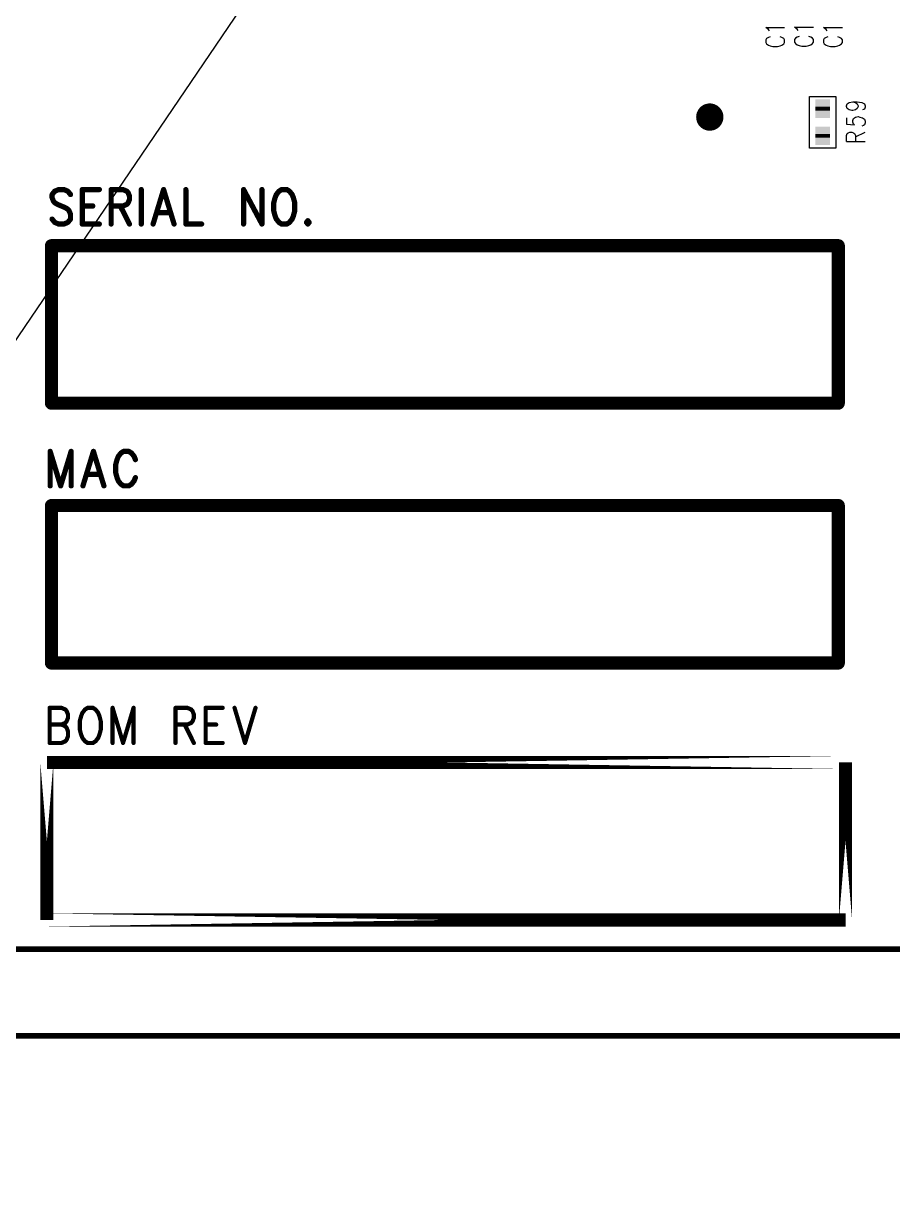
# Model space of a CAD drawing. Extents: x 12040 to 27945, y 10799 to 21199.
# Drawn here: x 17357 to 19013, y 13081 to 15319 of the extents above; entities that cross this region are included whole.
import ezdxf

# ---------------------------------------------------------------- set-up
doc = ezdxf.new("R2010")
doc.units = 0
doc.header["$MEASUREMENT"] = 0
doc.layers.add('ASSYDWGBOT_PHO', color=7, linetype='Continuous')

msp = doc.modelspace()

# ---------------------------------------------------------------- linework, layer by layer
at = {"layer": 'ASSYDWGBOT_PHO'}
for points in [[(18357.5, 16211.88), (16230, 13080.63)], [(18776.8, 15307.5), (18771.641, 15311.25)], [(18771.641, 15311.25), (18807.73, 15311.25)], [(18831.8, 15308.13), (18826.639, 15311.88)], [(18826.639, 15311.88), (18862.73, 15311.88)], [(18886.801, 15307.5), (18881.639, 15311.25)], [(18881.639, 15311.25), (18917.73, 15311.25)], [(18773.359, 15290), (18771.641, 15287.5)], [(18771.641, 15287.5), (18771.641, 15282.5)], [(18776.8, 15292.5), (18773.359, 15290)], [(18778.521, 15305), (18776.8, 15307.5)], [(18780.23, 15293.75), (18776.8, 15292.5)], [(18802.58, 15292.5), (18799.141, 15293.75)], [(18806.021, 15290), (18802.58, 15292.5)], [(18807.73, 15287.5), (18806.021, 15290)], [(18807.73, 15282.5), (18807.73, 15287.5)], [(18828.36, 15290.63), (18826.639, 15288.13)], [(18826.639, 15288.13), (18826.639, 15283.13)], [(18831.8, 15293.13), (18828.36, 15290.63)], [(18833.521, 15305.63), (18831.8, 15308.13)], [(18835.23, 15294.38), (18831.8, 15293.13)], [(18857.58, 15293.13), (18854.139, 15294.38)], [(18861.019, 15290.63), (18857.58, 15293.13)], [(18862.73, 15288.13), (18861.019, 15290.63)], [(18862.73, 15283.13), (18862.73, 15288.13)], [(18883.36, 15290), (18881.639, 15287.5)], [(18881.639, 15287.5), (18881.639, 15282.5)], [(18886.801, 15292.5), (18883.36, 15290)], [(18888.519, 15305), (18886.801, 15307.5)], [(18890.23, 15293.75), (18886.801, 15292.5)], [(18912.58, 15292.5), (18909.14, 15293.75)], [(18916.019, 15290), (18912.58, 15292.5)], [(18917.73, 15287.5), (18916.019, 15290)], [(18917.73, 15282.5), (18917.73, 15287.5)], [(18771.641, 15282.5), (18773.359, 15280)], [(18773.359, 15280), (18776.8, 15277.5)], [(18776.8, 15277.5), (18780.23, 15276.25)], [(18780.23, 15276.25), (18785.391, 15275)], [(18785.391, 15275), (18793.98, 15275)], [(18793.98, 15275), (18799.141, 15276.25)], [(18799.141, 15276.25), (18802.58, 15277.5)], [(18802.58, 15277.5), (18806.021, 15280)], [(18806.021, 15280), (18807.73, 15282.5)], [(18826.639, 15283.13), (18828.36, 15280.63)], [(18828.36, 15280.63), (18831.8, 15278.13)], [(18831.8, 15278.13), (18835.23, 15276.88)], [(18835.23, 15276.88), (18840.389, 15275.63)], [(18840.389, 15275.63), (18848.98, 15275.63)], [(18848.98, 15275.63), (18854.139, 15276.88)], [(18854.139, 15276.88), (18857.58, 15278.13)], [(18857.58, 15278.13), (18861.019, 15280.63)], [(18861.019, 15280.63), (18862.73, 15283.13)], [(18881.639, 15282.5), (18883.36, 15280)], [(18883.36, 15280), (18886.801, 15277.5)], [(18886.801, 15277.5), (18890.23, 15276.25)], [(18890.23, 15276.25), (18895.39, 15275)], [(18895.39, 15275), (18903.98, 15275)], [(18903.98, 15275), (18909.14, 15276.25)], [(18909.14, 15276.25), (18912.58, 15277.5)], [(18912.58, 15277.5), (18916.019, 15280)], [(18916.019, 15280), (18917.73, 15282.5)], [(18855, 15081.41), (18855, 15179.84)], [(18855, 15179.84), (18905.001, 15179.84)], [(18905.001, 15179.84), (18905.001, 15081.41)], [(18925.39, 15161.88), (18927.111, 15165.63)], [(18925.39, 15160.63), (18925.39, 15161.88)], [(18927.111, 15156.88), (18925.39, 15160.63)], [(18927.111, 15165.63), (18930.55, 15168.13)], [(18930.55, 15154.38), (18927.111, 15156.88)], [(18930.55, 15168.13), (18937.42, 15169.38)], [(18935.699, 15153.13), (18930.55, 15154.38)], [(18937.42, 15153.13), (18935.699, 15153.13)], [(18937.42, 15169.38), (18942.579, 15168.13)], [(18937.42, 15169.38), (18946.02, 15169.38)], [(18942.579, 15154.38), (18937.42, 15153.13)], [(18942.579, 15168.13), (18946.02, 15165.63)], [(18946.02, 15156.88), (18942.579, 15154.38)], [(18946.02, 15169.38), (18954.611, 15168.13)], [(18946.02, 15165.63), (18947.729, 15161.88)], [(18947.729, 15160.63), (18946.02, 15156.88)], [(18947.729, 15161.88), (18947.729, 15160.63)], [(18954.611, 15168.13), (18959.77, 15165.63)], [(18959.77, 15155.63), (18956.329, 15154.38)], [(18959.77, 15165.63), (18961.479, 15161.88)], [(18961.479, 15159.38), (18959.77, 15155.63)], [(18961.479, 15161.88), (18961.479, 15159.38)], [(18925.39, 15139.38), (18925.39, 15126.88)], [(18937.42, 15134.38), (18939.14, 15138.13)], [(18937.42, 15130.63), (18937.42, 15134.38)], [(18939.14, 15126.88), (18937.42, 15130.63)], [(18939.14, 15138.13), (18942.579, 15140.63)], [(18942.579, 15140.63), (18947.729, 15141.88)], [(18947.729, 15141.88), (18951.17, 15140.63)], [(18951.17, 15140.63), (18956.329, 15139.38)], [(18956.329, 15139.38), (18959.77, 15136.88)], [(18959.77, 15136.88), (18961.479, 15133.13)], [(18961.479, 15133.13), (18961.479, 15129.38)], [(18925.39, 15126.88), (18940.861, 15125.63)], [(18925.39, 15105.63), (18927.111, 15109.38)], [(18927.111, 15109.38), (18928.829, 15110.63)], [(18928.829, 15110.63), (18932.27, 15111.88)], [(18932.27, 15111.88), (18935.699, 15111.88)], [(18935.699, 15111.88), (18939.14, 15110.63)], [(18940.861, 15125.63), (18939.14, 15126.88)], [(18939.14, 15110.63), (18940.861, 15109.38)], [(18940.861, 15109.38), (18942.579, 15105.63)], [(18942.579, 15103.13), (18961.479, 15111.88)], [(18958.05, 15124.38), (18954.611, 15123.13)], [(18959.77, 15125.63), (18958.05, 15124.38)], [(18961.479, 15129.38), (18959.77, 15125.63)], [(18925.39, 15094.38), (18925.39, 15105.63)], [(18925.39, 15094.38), (18961.479, 15094.38)], [(18942.579, 15105.63), (18942.579, 15094.38)], [(18905.001, 15081.41), (18855, 15081.41)]]:
    msp.add_lwpolyline(points, dxfattribs=at)
at = {"layer": 'ASSYDWGBOT_PHO', "const_width": 26}
msp.add_lwpolyline([(18652.001, 15140.63, 1), (18678.001, 15140.63, 1), (18652.001, 15140.63)], format="xyb", dxfattribs=at)
at = {"layer": 'ASSYDWGBOT_PHO'}
for points, const_width in [([(18879.999, 15160.13), (18879.999, 15153.13)], 28), ([(18879.999, 15160.13), (18879.999, 15153.13)], 28), ([(18879.999, 15108.13), (18879.999, 15101.13)], 28), ([(18879.999, 15108.13), (18879.999, 15101.13)], 28), ([(17416.25, 14999.38), (17411.249, 14993.13)], 10), ([(17411.249, 14993.13), (17411.249, 14986.88)], 10), ([(17423.75, 15002.5), (17416.25, 14999.38)], 10), ([(17433.75, 15002.5), (17423.75, 15002.5)], 10), ([(17441.25, 14999.38), (17433.75, 15002.5)], 10), ([(17446.251, 14993.13), (17441.25, 14999.38)], 10), ([(17468.75, 15002.5), (17468.75, 14936.88)], 10), ([(17468.75, 15002.5), (17501.249, 15002.5)], 10), ([(17523.75, 15002.5), (17523.75, 14936.88)], 10), ([(17523.75, 15002.5), (17546.249, 15002.5)], 10), ([(17546.249, 15002.5), (17553.749, 14999.38)], 10), ([(17553.749, 14999.38), (17556.25, 14996.25)], 10), ([(17556.25, 14996.25), (17558.75, 14990)], 10), ([(17581.249, 15002.5), (17581.249, 14936.88)], 10), ([(17623.751, 15002.5), (17603.75, 14936.88)], 10), ([(17623.751, 15002.5), (17643.749, 14936.88)], 10), ([(17666.25, 15002.5), (17666.25, 14936.88)], 10), ([(17776.251, 15002.5), (17776.251, 14936.88)], 10), ([(17776.251, 15002.5), (17811.251, 14936.88)], 10), ([(17811.251, 15002.5), (17811.251, 14936.88)], 10), ([(17838.751, 14993.13), (17836.25, 14986.88)], 10), ([(17843.75, 14999.38), (17838.751, 14993.13)], 10), ([(17848.749, 15002.5), (17843.75, 14999.38)], 10), ([(17858.749, 15002.5), (17848.749, 15002.5)], 10), ([(17863.75, 14999.38), (17858.749, 15002.5)], 10), ([(17868.75, 14993.13), (17863.75, 14999.38)], 10), ([(17871.25, 14986.88), (17868.75, 14993.13)], 10), ([(17411.249, 14986.88), (17413.75, 14980.63)], 10), ([(17413.75, 14980.63), (17416.25, 14977.5)], 10), ([(17416.25, 14977.5), (17421.249, 14974.38)], 10), ([(17421.249, 14974.38), (17436.251, 14968.13)], 10), ([(17468.75, 14971.25), (17488.75, 14971.25)], 10), ([(17546.249, 14971.25), (17523.75, 14971.25)], 10), ([(17541.25, 14971.25), (17558.75, 14936.88)], 10), ([(17553.749, 14974.38), (17546.249, 14971.25)], 10), ([(17556.25, 14977.5), (17553.749, 14974.38)], 10), ([(17558.75, 14983.75), (17556.25, 14977.5)], 10), ([(17558.75, 14990), (17558.75, 14983.75)], 10), ([(17836.25, 14986.88), (17833.75, 14977.5)], 10), ([(17833.75, 14977.5), (17833.75, 14961.88)], 10), ([(17873.751, 14977.5), (17871.25, 14986.88)], 10), ([(17873.751, 14961.88), (17873.751, 14977.5)], 10), ([(17436.251, 14968.13), (17441.25, 14965)], 10), ([(17441.25, 14965), (17443.75, 14961.88)], 10), ([(17443.75, 14961.88), (17446.251, 14955.63)], 10), ([(17446.251, 14955.63), (17446.251, 14946.25)], 10), ([(17611.25, 14958.75), (17636.25, 14958.75)], 10), ([(17833.75, 14961.88), (17836.25, 14952.5)], 10), ([(17836.25, 14952.5), (17838.751, 14946.25)], 10), ([(17868.75, 14946.25), (17871.25, 14952.5)], 10), ([(17871.25, 14952.5), (17873.751, 14961.88)], 10), ([(17416.25, 14940), (17411.249, 14946.25)], 10), ([(17423.75, 14936.88), (17416.25, 14940)], 10), ([(17433.75, 14936.88), (17423.75, 14936.88)], 10), ([(17441.25, 14940), (17433.75, 14936.88)], 10), ([(17446.251, 14946.25), (17441.25, 14940)], 10), ([(17468.75, 14936.88), (17501.249, 14936.88)], 10), ([(17666.25, 14936.88), (17696.251, 14936.88)], 10), ([(17838.751, 14946.25), (17843.75, 14940)], 10), ([(17843.75, 14940), (17848.749, 14936.88)], 10), ([(17848.749, 14936.88), (17858.749, 14936.88)], 10), ([(17858.749, 14936.88), (17863.75, 14940)], 10), ([(17863.75, 14940), (17868.75, 14946.25)], 10), ([(17898.75, 14943.13), (17896.25, 14940)], 10), ([(17896.25, 14940), (17898.75, 14936.88)], 10), ([(17901.251, 14940), (17898.75, 14943.13)], 10), ([(17898.75, 14936.88), (17901.251, 14940)], 10), ([(18910, 14895.63), (17410, 14895.63)], 25), ([(17410, 14895.63), (17410, 14595.63)], 25), ([(18910, 14595.63), (18910, 14895.63)], 25), ([(17410, 14595.63), (18910, 14595.63)], 25), ([(17407.499, 14503.75), (17407.499, 14438.13)], 10), ([(17407.499, 14503.75), (17427.5, 14438.13)], 10), ([(17447.5, 14503.75), (17427.5, 14438.13)], 10), ([(17447.5, 14503.75), (17447.5, 14438.13)], 10), ([(17490, 14503.75), (17469.999, 14438.13)], 10), ([(17490, 14503.75), (17510, 14438.13)], 10), ([(17542.5, 14500.63), (17537.5, 14494.38)], 10), ([(17547.501, 14503.75), (17542.5, 14500.63)], 10), ([(17557.501, 14503.75), (17547.501, 14503.75)], 10), ([(17562.5, 14500.63), (17557.501, 14503.75)], 10), ([(17567.499, 14494.38), (17562.5, 14500.63)], 10), ([(17535, 14488.13), (17532.499, 14478.75)], 10), ([(17532.499, 14478.75), (17532.499, 14463.13)], 10), ([(17537.5, 14494.38), (17535, 14488.13)], 10), ([(17570, 14488.13), (17567.499, 14494.38)], 10), ([(17477.501, 14460), (17502.501, 14460)], 10), ([(17532.499, 14463.13), (17535, 14453.75)], 10), ([(17535, 14453.75), (17537.5, 14447.5)], 10), ([(17537.5, 14447.5), (17542.5, 14441.25)], 10), ([(17542.5, 14441.25), (17547.501, 14438.13)], 10), ([(17547.501, 14438.13), (17557.501, 14438.13)], 10), ([(17557.501, 14438.13), (17562.5, 14441.25)], 10), ([(17562.5, 14441.25), (17567.499, 14447.5)], 10), ([(17567.499, 14447.5), (17570, 14453.75)], 10), ([(18910, 14400.63), (17410, 14400.63)], 25), ([(17410, 14400.63), (17410, 14100.63)], 25), ([(18910, 14100.63), (18910, 14400.63)], 25), ([(17410, 14100.63), (18910, 14100.63)], 25), ([(17406.5, 14015.31), (17406.5, 13948.38)], 8), ([(17406.5, 14015.31), (17429.001, 14015.31)], 8), ([(17429.001, 14015.31), (17436.501, 14012.13)], 8), ([(17436.501, 14012.13), (17438.999, 14008.94)], 8), ([(17438.999, 14008.94), (17441.5, 14002.56)], 8), ([(17474.001, 14012.13), (17469, 14005.75)], 8), ([(17479, 14015.31), (17474.001, 14012.13)], 8), ([(17489, 14015.31), (17479, 14015.31)], 8), ([(17493.999, 14012.13), (17489, 14015.31)], 8), ([(17499.001, 14005.75), (17493.999, 14012.13)], 8), ([(17526.501, 14015.31), (17526.501, 13948.38)], 8), ([(17526.501, 14015.31), (17546.499, 13948.38)], 8), ([(17566.5, 14015.31), (17546.499, 13948.38)], 8), ([(17566.5, 14015.31), (17566.5, 13948.38)], 8), ([(17646.5, 14015.31), (17646.5, 13948.38)], 8), ([(17646.5, 14015.31), (17669.001, 14015.31)], 8), ([(17669.001, 14015.31), (17676.5, 14012.13)], 8), ([(17676.5, 14012.13), (17679.001, 14008.94)], 8), ([(17679.001, 14008.94), (17681.499, 14002.56)], 8), ([(17704, 14015.31), (17704, 13948.38)], 8), ([(17704, 14015.31), (17736.5, 14015.31)], 8), ([(17759.001, 14015.31), (17778.999, 13948.38)], 8), ([(17799, 14015.31), (17778.999, 13948.38)], 8), ([(17436.501, 13986.63), (17429.001, 13983.44)], 8), ([(17438.999, 13989.81), (17436.501, 13986.63)], 8), ([(17441.5, 13996.19), (17438.999, 13989.81)], 8), ([(17441.5, 14002.56), (17441.5, 13996.19)], 8), ([(17466.499, 13999.38), (17464.001, 13989.81)], 8), ([(17464.001, 13989.81), (17464.001, 13973.88)], 8), ([(17469, 14005.75), (17466.499, 13999.38)], 8), ([(17501.499, 13999.38), (17499.001, 14005.75)], 8), ([(17504, 13989.81), (17501.499, 13999.38)], 8), ([(17504, 13973.88), (17504, 13989.81)], 8), ([(17676.5, 13986.63), (17669.001, 13983.44)], 8), ([(17679.001, 13989.81), (17676.5, 13986.63)], 8), ([(17681.499, 13996.19), (17679.001, 13989.81)], 8), ([(17681.499, 14002.56), (17681.499, 13996.19)], 8), ([(17406.5, 13983.44), (17429.001, 13983.44)], 8), ([(17429.001, 13983.44), (17436.501, 13980.25)], 8), ([(17436.501, 13980.25), (17438.999, 13977.06)], 8), ([(17438.999, 13977.06), (17441.5, 13970.69)], 8), ([(17441.5, 13970.69), (17441.5, 13961.13)], 8), ([(17464.001, 13973.88), (17466.499, 13964.31)], 8), ([(17466.499, 13964.31), (17469, 13957.94)], 8), ([(17499.001, 13957.94), (17501.499, 13964.31)], 8), ([(17501.499, 13964.31), (17504, 13973.88)], 8), ([(17669.001, 13983.44), (17646.5, 13983.44)], 8), ([(17664, 13983.44), (17681.499, 13948.38)], 8), ([(17704, 13983.44), (17724.001, 13983.44)], 8), ([(17429.001, 13948.38), (17406.5, 13948.38)], 8), ([(17436.501, 13951.56), (17429.001, 13948.38)], 8), ([(17438.999, 13954.75), (17436.501, 13951.56)], 8), ([(17441.5, 13961.13), (17438.999, 13954.75)], 8), ([(17469, 13957.94), (17474.001, 13951.56)], 8), ([(17474.001, 13951.56), (17479, 13948.38)], 8), ([(17479, 13948.38), (17489, 13948.38)], 8), ([(17489, 13948.38), (17493.999, 13951.56)], 8), ([(17493.999, 13951.56), (17499.001, 13957.94)], 8), ([(17704, 13948.38), (17736.5, 13948.38)], 8), ([(20809.999, 13555.63), (15810, 13555.63)], 11.11), ([(15810, 13390.63), (20809.999, 13390.63)], 11.11)]:
    msp.add_lwpolyline(points, dxfattribs=dict(at, const_width=const_width))
for points, const_width in [([(17408.749, 14993.13, 1), (17413.749, 14993.13, 1)], 5), ([(17408.749, 14993.13, 1), (17413.749, 14993.13, 1)], 5), ([(17413.75, 14999.38, 1), (17418.75, 14999.38, 1)], 5), ([(17413.75, 14999.38, 1), (17418.75, 14999.38, 1)], 5), ([(17421.25, 15002.5, 1), (17426.25, 15002.5, 1)], 5), ([(17421.25, 15002.5, 1), (17426.25, 15002.5, 1)], 5), ([(17431.25, 15002.5, 1), (17436.25, 15002.5, 1)], 5), ([(17431.25, 15002.5, 1), (17436.25, 15002.5, 1)], 5), ([(17438.75, 14999.38, 1), (17443.75, 14999.38, 1)], 5), ([(17438.75, 14999.38, 1), (17443.75, 14999.38, 1)], 5), ([(17443.751, 14993.13, 1), (17448.751, 14993.13, 1)], 5), ([(17466.25, 15002.5, 1), (17471.25, 15002.5, 1)], 5), ([(17466.25, 15002.5, 1), (17471.25, 15002.5, 1)], 5), ([(17498.749, 15002.5, 1), (17503.749, 15002.5, 1)], 5), ([(17521.25, 15002.5, 1), (17526.25, 15002.5, 1)], 5), ([(17521.25, 15002.5, 1), (17526.25, 15002.5, 1)], 5), ([(17543.749, 15002.5, 1), (17548.749, 15002.5, 1)], 5), ([(17543.749, 15002.5, 1), (17548.749, 15002.5, 1)], 5), ([(17551.249, 14999.38, 1), (17556.249, 14999.38, 1)], 5), ([(17551.249, 14999.38, 1), (17556.249, 14999.38, 1)], 5), ([(17553.75, 14996.25, 1), (17558.75, 14996.25, 1)], 5), ([(17553.75, 14996.25, 1), (17558.75, 14996.25, 1)], 5), ([(17578.749, 15002.5, 1), (17583.749, 15002.5, 1)], 5), ([(17621.251, 15002.5, 1), (17626.251, 15002.5, 1)], 5), ([(17621.251, 15002.5, 1), (17626.251, 15002.5, 1)], 5), ([(17663.75, 15002.5, 1), (17668.75, 15002.5, 1)], 5), ([(17773.751, 15002.5, 1), (17778.751, 15002.5, 1)], 5), ([(17773.751, 15002.5, 1), (17778.751, 15002.5, 1)], 5), ([(17808.751, 15002.5, 1), (17813.751, 15002.5, 1)], 5), ([(17836.251, 14993.13, 1), (17841.251, 14993.13, 1)], 5), ([(17836.251, 14993.13, 1), (17841.251, 14993.13, 1)], 5), ([(17841.25, 14999.38, 1), (17846.25, 14999.38, 1)], 5), ([(17841.25, 14999.38, 1), (17846.25, 14999.38, 1)], 5), ([(17846.249, 15002.5, 1), (17851.249, 15002.5, 1)], 5), ([(17846.249, 15002.5, 1), (17851.249, 15002.5, 1)], 5), ([(17856.249, 15002.5, 1), (17861.249, 15002.5, 1)], 5), ([(17856.249, 15002.5, 1), (17861.249, 15002.5, 1)], 5), ([(17861.25, 14999.38, 1), (17866.25, 14999.38, 1)], 5), ([(17861.25, 14999.38, 1), (17866.25, 14999.38, 1)], 5), ([(17866.25, 14993.13, 1), (17871.25, 14993.13, 1)], 5), ([(17866.25, 14993.13, 1), (17871.25, 14993.13, 1)], 5), ([(17408.749, 14986.88, 1), (17413.749, 14986.88, 1)], 5), ([(17408.749, 14986.88, 1), (17413.749, 14986.88, 1)], 5), ([(17411.25, 14980.63, 1), (17416.25, 14980.63, 1)], 5), ([(17411.25, 14980.63, 1), (17416.25, 14980.63, 1)], 5), ([(17413.75, 14977.5, 1), (17418.75, 14977.5, 1)], 5), ([(17413.75, 14977.5, 1), (17418.75, 14977.5, 1)], 5), ([(17418.749, 14974.38, 1), (17423.749, 14974.38, 1)], 5), ([(17418.749, 14974.38, 1), (17423.749, 14974.38, 1)], 5), ([(17466.25, 14971.25, 1), (17471.25, 14971.25, 1)], 5), ([(17486.25, 14971.25, 1), (17491.25, 14971.25, 1)], 5), ([(17521.25, 14971.25, 1), (17526.25, 14971.25, 1)], 5), ([(17538.75, 14971.25, 1), (17543.75, 14971.25, 1)], 5), ([(17543.749, 14971.25, 1), (17548.749, 14971.25, 1)], 5), ([(17543.749, 14971.25, 1), (17548.749, 14971.25, 1)], 5), ([(17551.249, 14974.38, 1), (17556.249, 14974.38, 1)], 5), ([(17551.249, 14974.38, 1), (17556.249, 14974.38, 1)], 5), ([(17553.75, 14977.5, 1), (17558.75, 14977.5, 1)], 5), ([(17553.75, 14977.5, 1), (17558.75, 14977.5, 1)], 5), ([(17556.25, 14990, 1), (17561.25, 14990, 1)], 5), ([(17556.25, 14990, 1), (17561.25, 14990, 1)], 5), ([(17556.25, 14983.75, 1), (17561.25, 14983.75, 1)], 5), ([(17556.25, 14983.75, 1), (17561.25, 14983.75, 1)], 5), ([(17831.25, 14977.5, 1), (17836.25, 14977.5, 1)], 5), ([(17831.25, 14977.5, 1), (17836.25, 14977.5, 1)], 5), ([(17833.75, 14986.88, 1), (17838.75, 14986.88, 1)], 5), ([(17833.75, 14986.88, 1), (17838.75, 14986.88, 1)], 5), ([(17868.75, 14986.88, 1), (17873.75, 14986.88, 1)], 5), ([(17868.75, 14986.88, 1), (17873.75, 14986.88, 1)], 5), ([(17871.251, 14977.5, 1), (17876.251, 14977.5, 1)], 5), ([(17871.251, 14977.5, 1), (17876.251, 14977.5, 1)], 5), ([(17433.751, 14968.13, 1), (17438.751, 14968.13, 1)], 5), ([(17433.751, 14968.13, 1), (17438.751, 14968.13, 1)], 5), ([(17438.75, 14965, 1), (17443.75, 14965, 1)], 5), ([(17438.75, 14965, 1), (17443.75, 14965, 1)], 5), ([(17441.25, 14961.88, 1), (17446.25, 14961.88, 1)], 5), ([(17441.25, 14961.88, 1), (17446.25, 14961.88, 1)], 5), ([(17443.751, 14955.63, 1), (17448.751, 14955.63, 1)], 5), ([(17443.751, 14955.63, 1), (17448.751, 14955.63, 1)], 5), ([(17608.75, 14958.75, 1), (17613.75, 14958.75, 1)], 5), ([(17633.75, 14958.75, 1), (17638.75, 14958.75, 1)], 5), ([(17831.25, 14961.88, 1), (17836.25, 14961.88, 1)], 5), ([(17831.25, 14961.88, 1), (17836.25, 14961.88, 1)], 5), ([(17833.75, 14952.5, 1), (17838.75, 14952.5, 1)], 5), ([(17833.75, 14952.5, 1), (17838.75, 14952.5, 1)], 5), ([(17868.75, 14952.5, 1), (17873.75, 14952.5, 1)], 5), ([(17868.75, 14952.5, 1), (17873.75, 14952.5, 1)], 5), ([(17871.251, 14961.88, 1), (17876.251, 14961.88, 1)], 5), ([(17871.251, 14961.88, 1), (17876.251, 14961.88, 1)], 5), ([(17408.749, 14946.25, 1), (17413.749, 14946.25, 1)], 5), ([(17413.75, 14940, 1), (17418.75, 14940, 1)], 5), ([(17413.75, 14940, 1), (17418.75, 14940, 1)], 5), ([(17421.25, 14936.88, 1), (17426.25, 14936.88, 1)], 5), ([(17421.25, 14936.88, 1), (17426.25, 14936.88, 1)], 5), ([(17431.25, 14936.88, 1), (17436.25, 14936.88, 1)], 5), ([(17431.25, 14936.88, 1), (17436.25, 14936.88, 1)], 5), ([(17438.75, 14940, 1), (17443.75, 14940, 1)], 5), ([(17438.75, 14940, 1), (17443.75, 14940, 1)], 5), ([(17443.751, 14946.25, 1), (17448.751, 14946.25, 1)], 5), ([(17443.751, 14946.25, 1), (17448.751, 14946.25, 1)], 5), ([(17466.25, 14936.88, 1), (17471.25, 14936.88, 1)], 5), ([(17466.25, 14936.88, 1), (17471.25, 14936.88, 1)], 5), ([(17498.749, 14936.88, 1), (17503.749, 14936.88, 1)], 5), ([(17521.25, 14936.88, 1), (17526.25, 14936.88, 1)], 5), ([(17556.25, 14936.88, 1), (17561.25, 14936.88, 1)], 5), ([(17578.749, 14936.88, 1), (17583.749, 14936.88, 1)], 5), ([(17601.25, 14936.88, 1), (17606.25, 14936.88, 1)], 5), ([(17641.249, 14936.88, 1), (17646.249, 14936.88, 1)], 5), ([(17663.75, 14936.88, 1), (17668.75, 14936.88, 1)], 5), ([(17663.75, 14936.88, 1), (17668.75, 14936.88, 1)], 5), ([(17693.751, 14936.88, 1), (17698.751, 14936.88, 1)], 5), ([(17773.751, 14936.88, 1), (17778.751, 14936.88, 1)], 5), ([(17808.751, 14936.88, 1), (17813.751, 14936.88, 1)], 5), ([(17808.751, 14936.88, 1), (17813.751, 14936.88, 1)], 5), ([(17836.251, 14946.25, 1), (17841.251, 14946.25, 1)], 5), ([(17836.251, 14946.25, 1), (17841.251, 14946.25, 1)], 5), ([(17841.25, 14940, 1), (17846.25, 14940, 1)], 5), ([(17841.25, 14940, 1), (17846.25, 14940, 1)], 5), ([(17846.249, 14936.88, 1), (17851.249, 14936.88, 1)], 5), ([(17846.249, 14936.88, 1), (17851.249, 14936.88, 1)], 5), ([(17856.249, 14936.88, 1), (17861.249, 14936.88, 1)], 5), ([(17856.249, 14936.88, 1), (17861.249, 14936.88, 1)], 5), ([(17861.25, 14940, 1), (17866.25, 14940, 1)], 5), ([(17861.25, 14940, 1), (17866.25, 14940, 1)], 5), ([(17866.25, 14946.25, 1), (17871.25, 14946.25, 1)], 5), ([(17866.25, 14946.25, 1), (17871.25, 14946.25, 1)], 5), ([(17893.75, 14940, 1), (17898.75, 14940, 1)], 5), ([(17893.75, 14940, 1), (17898.75, 14940, 1)], 5), ([(17896.25, 14943.13, 1), (17901.25, 14943.13, 1)], 5), ([(17896.25, 14943.13, 1), (17901.25, 14943.13, 1)], 5), ([(17896.25, 14936.88, 1), (17901.25, 14936.88, 1)], 5), ([(17896.25, 14936.88, 1), (17901.25, 14936.88, 1)], 5), ([(17898.751, 14940, 1), (17903.751, 14940, 1)], 5), ([(17898.751, 14940, 1), (17903.751, 14940, 1)], 5), ([(17403.75, 14895.63, 1), (17416.25, 14895.63, 1)], 12.5), ([(17403.75, 14895.63, 1), (17416.25, 14895.63, 1)], 12.5), ([(18903.75, 14895.63, 1), (18916.25, 14895.63, 1)], 12.5), ([(18903.75, 14895.63, 1), (18916.25, 14895.63, 1)], 12.5), ([(17403.75, 14595.63, 1), (17416.25, 14595.63, 1)], 12.5), ([(17403.75, 14595.63, 1), (17416.25, 14595.63, 1)], 12.5), ([(18903.75, 14595.63, 1), (18916.25, 14595.63, 1)], 12.5), ([(18903.75, 14595.63, 1), (18916.25, 14595.63, 1)], 12.5), ([(17404.999, 14503.75, 1), (17409.999, 14503.75, 1)], 5), ([(17404.999, 14503.75, 1), (17409.999, 14503.75, 1)], 5), ([(17445, 14503.75, 1), (17450, 14503.75, 1)], 5), ([(17445, 14503.75, 1), (17450, 14503.75, 1)], 5), ([(17487.5, 14503.75, 1), (17492.5, 14503.75, 1)], 5), ([(17487.5, 14503.75, 1), (17492.5, 14503.75, 1)], 5), ([(17540, 14500.63, 1), (17545, 14500.63, 1)], 5), ([(17540, 14500.63, 1), (17545, 14500.63, 1)], 5), ([(17545.001, 14503.75, 1), (17550.001, 14503.75, 1)], 5), ([(17545.001, 14503.75, 1), (17550.001, 14503.75, 1)], 5), ([(17555.001, 14503.75, 1), (17560.001, 14503.75, 1)], 5), ([(17555.001, 14503.75, 1), (17560.001, 14503.75, 1)], 5), ([(17560, 14500.63, 1), (17565, 14500.63, 1)], 5), ([(17560, 14500.63, 1), (17565, 14500.63, 1)], 5), ([(17529.999, 14478.75, 1), (17534.999, 14478.75, 1)], 5), ([(17529.999, 14478.75, 1), (17534.999, 14478.75, 1)], 5), ([(17532.5, 14488.13, 1), (17537.5, 14488.13, 1)], 5), ([(17532.5, 14488.13, 1), (17537.5, 14488.13, 1)], 5), ([(17535, 14494.38, 1), (17540, 14494.38, 1)], 5), ([(17535, 14494.38, 1), (17540, 14494.38, 1)], 5), ([(17564.999, 14494.38, 1), (17569.999, 14494.38, 1)], 5), ([(17564.999, 14494.38, 1), (17569.999, 14494.38, 1)], 5), ([(17567.5, 14488.13, 1), (17572.5, 14488.13, 1)], 5), ([(17475.001, 14460, 1), (17480.001, 14460, 1)], 5), ([(17500.001, 14460, 1), (17505.001, 14460, 1)], 5), ([(17529.999, 14463.13, 1), (17534.999, 14463.13, 1)], 5), ([(17529.999, 14463.13, 1), (17534.999, 14463.13, 1)], 5), ([(17404.999, 14438.13, 1), (17409.999, 14438.13, 1)], 5), ([(17425, 14438.13, 1), (17430, 14438.13, 1)], 5), ([(17425, 14438.13, 1), (17430, 14438.13, 1)], 5), ([(17445, 14438.13, 1), (17450, 14438.13, 1)], 5), ([(17467.499, 14438.13, 1), (17472.499, 14438.13, 1)], 5), ([(17507.5, 14438.13, 1), (17512.5, 14438.13, 1)], 5), ([(17532.5, 14453.75, 1), (17537.5, 14453.75, 1)], 5), ([(17532.5, 14453.75, 1), (17537.5, 14453.75, 1)], 5), ([(17535, 14447.5, 1), (17540, 14447.5, 1)], 5), ([(17535, 14447.5, 1), (17540, 14447.5, 1)], 5), ([(17540, 14441.25, 1), (17545, 14441.25, 1)], 5), ([(17540, 14441.25, 1), (17545, 14441.25, 1)], 5), ([(17545.001, 14438.13, 1), (17550.001, 14438.13, 1)], 5), ([(17545.001, 14438.13, 1), (17550.001, 14438.13, 1)], 5), ([(17555.001, 14438.13, 1), (17560.001, 14438.13, 1)], 5), ([(17555.001, 14438.13, 1), (17560.001, 14438.13, 1)], 5), ([(17560, 14441.25, 1), (17565, 14441.25, 1)], 5), ([(17560, 14441.25, 1), (17565, 14441.25, 1)], 5), ([(17564.999, 14447.5, 1), (17569.999, 14447.5, 1)], 5), ([(17564.999, 14447.5, 1), (17569.999, 14447.5, 1)], 5), ([(17567.5, 14453.75, 1), (17572.5, 14453.75, 1)], 5), ([(17403.75, 14400.63, 1), (17416.25, 14400.63, 1)], 12.5), ([(17403.75, 14400.63, 1), (17416.25, 14400.63, 1)], 12.5), ([(18903.75, 14400.63, 1), (18916.25, 14400.63, 1)], 12.5), ([(18903.75, 14400.63, 1), (18916.25, 14400.63, 1)], 12.5), ([(17403.75, 14100.63, 1), (17416.25, 14100.63, 1)], 12.5), ([(17403.75, 14100.63, 1), (17416.25, 14100.63, 1)], 12.5), ([(18903.75, 14100.63, 1), (18916.25, 14100.63, 1)], 12.5), ([(18903.75, 14100.63, 1), (18916.25, 14100.63, 1)], 12.5), ([(17404.5, 14015.31, 1), (17408.5, 14015.31, 1)], 4), ([(17404.5, 14015.31, 1), (17408.5, 14015.31, 1)], 4), ([(17427.001, 14015.31, 1), (17431.001, 14015.31, 1)], 4), ([(17427.001, 14015.31, 1), (17431.001, 14015.31, 1)], 4), ([(17434.501, 14012.13, 1), (17438.501, 14012.13, 1)], 4), ([(17434.501, 14012.13, 1), (17438.501, 14012.13, 1)], 4), ([(17436.999, 14008.94, 1), (17440.999, 14008.94, 1)], 4), ([(17436.999, 14008.94, 1), (17440.999, 14008.94, 1)], 4), ([(17472.001, 14012.13, 1), (17476.001, 14012.13, 1)], 4), ([(17472.001, 14012.13, 1), (17476.001, 14012.13, 1)], 4), ([(17477, 14015.31, 1), (17481, 14015.31, 1)], 4), ([(17477, 14015.31, 1), (17481, 14015.31, 1)], 4), ([(17487, 14015.31, 1), (17491, 14015.31, 1)], 4), ([(17487, 14015.31, 1), (17491, 14015.31, 1)], 4), ([(17491.999, 14012.13, 1), (17495.999, 14012.13, 1)], 4), ([(17491.999, 14012.13, 1), (17495.999, 14012.13, 1)], 4), ([(17524.501, 14015.31, 1), (17528.501, 14015.31, 1)], 4), ([(17524.501, 14015.31, 1), (17528.501, 14015.31, 1)], 4), ([(17564.5, 14015.31, 1), (17568.5, 14015.31, 1)], 4), ([(17564.5, 14015.31, 1), (17568.5, 14015.31, 1)], 4), ([(17644.5, 14015.31, 1), (17648.5, 14015.31, 1)], 4), ([(17644.5, 14015.31, 1), (17648.5, 14015.31, 1)], 4), ([(17667.001, 14015.31, 1), (17671.001, 14015.31, 1)], 4), ([(17667.001, 14015.31, 1), (17671.001, 14015.31, 1)], 4), ([(17674.5, 14012.13, 1), (17678.5, 14012.13, 1)], 4), ([(17674.5, 14012.13, 1), (17678.5, 14012.13, 1)], 4), ([(17677.001, 14008.94, 1), (17681.001, 14008.94, 1)], 4), ([(17677.001, 14008.94, 1), (17681.001, 14008.94, 1)], 4), ([(17702, 14015.31, 1), (17706, 14015.31, 1)], 4), ([(17702, 14015.31, 1), (17706, 14015.31, 1)], 4), ([(17734.5, 14015.31, 1), (17738.5, 14015.31, 1)], 4), ([(17757.001, 14015.31, 1), (17761.001, 14015.31, 1)], 4), ([(17797, 14015.31, 1), (17801, 14015.31, 1)], 4), ([(17434.501, 13986.63, 1), (17438.501, 13986.63, 1)], 4), ([(17434.501, 13986.63, 1), (17438.501, 13986.63, 1)], 4), ([(17436.999, 13989.81, 1), (17440.999, 13989.81, 1)], 4), ([(17436.999, 13989.81, 1), (17440.999, 13989.81, 1)], 4), ([(17439.5, 14002.56, 1), (17443.5, 14002.56, 1)], 4), ([(17439.5, 14002.56, 1), (17443.5, 14002.56, 1)], 4), ([(17439.5, 13996.19, 1), (17443.5, 13996.19, 1)], 4), ([(17439.5, 13996.19, 1), (17443.5, 13996.19, 1)], 4), ([(17462.001, 13989.81, 1), (17466.001, 13989.81, 1)], 4), ([(17462.001, 13989.81, 1), (17466.001, 13989.81, 1)], 4), ([(17464.499, 13999.38, 1), (17468.499, 13999.38, 1)], 4), ([(17464.499, 13999.38, 1), (17468.499, 13999.38, 1)], 4), ([(17467, 14005.75, 1), (17471, 14005.75, 1)], 4), ([(17467, 14005.75, 1), (17471, 14005.75, 1)], 4), ([(17497.001, 14005.75, 1), (17501.001, 14005.75, 1)], 4), ([(17497.001, 14005.75, 1), (17501.001, 14005.75, 1)], 4), ([(17499.499, 13999.38, 1), (17503.499, 13999.38, 1)], 4), ([(17499.499, 13999.38, 1), (17503.499, 13999.38, 1)], 4), ([(17502, 13989.81, 1), (17506, 13989.81, 1)], 4), ([(17502, 13989.81, 1), (17506, 13989.81, 1)], 4), ([(17674.5, 13986.63, 1), (17678.5, 13986.63, 1)], 4), ([(17674.5, 13986.63, 1), (17678.5, 13986.63, 1)], 4), ([(17677.001, 13989.81, 1), (17681.001, 13989.81, 1)], 4), ([(17677.001, 13989.81, 1), (17681.001, 13989.81, 1)], 4), ([(17679.499, 14002.56, 1), (17683.499, 14002.56, 1)], 4), ([(17679.499, 14002.56, 1), (17683.499, 14002.56, 1)], 4), ([(17679.499, 13996.19, 1), (17683.499, 13996.19, 1)], 4), ([(17679.499, 13996.19, 1), (17683.499, 13996.19, 1)], 4), ([(17404.5, 13983.44, 1), (17408.5, 13983.44, 1)], 4), ([(17427.001, 13983.44, 1), (17431.001, 13983.44, 1)], 4), ([(17427.001, 13983.44, 1), (17431.001, 13983.44, 1)], 4), ([(17427.001, 13983.44, 1), (17431.001, 13983.44, 1)], 4), ([(17434.501, 13980.25, 1), (17438.501, 13980.25, 1)], 4), ([(17434.501, 13980.25, 1), (17438.501, 13980.25, 1)], 4), ([(17436.999, 13977.06, 1), (17440.999, 13977.06, 1)], 4), ([(17436.999, 13977.06, 1), (17440.999, 13977.06, 1)], 4), ([(17439.5, 13970.69, 1), (17443.5, 13970.69, 1)], 4), ([(17439.5, 13970.69, 1), (17443.5, 13970.69, 1)], 4), ([(17462.001, 13973.88, 1), (17466.001, 13973.88, 1)], 4), ([(17462.001, 13973.88, 1), (17466.001, 13973.88, 1)], 4), ([(17464.499, 13964.31, 1), (17468.499, 13964.31, 1)], 4), ([(17464.499, 13964.31, 1), (17468.499, 13964.31, 1)], 4), ([(17499.499, 13964.31, 1), (17503.499, 13964.31, 1)], 4), ([(17499.499, 13964.31, 1), (17503.499, 13964.31, 1)], 4), ([(17502, 13973.88, 1), (17506, 13973.88, 1)], 4), ([(17502, 13973.88, 1), (17506, 13973.88, 1)], 4), ([(17644.5, 13983.44, 1), (17648.5, 13983.44, 1)], 4), ([(17662, 13983.44, 1), (17666, 13983.44, 1)], 4), ([(17667.001, 13983.44, 1), (17671.001, 13983.44, 1)], 4), ([(17667.001, 13983.44, 1), (17671.001, 13983.44, 1)], 4), ([(17702, 13983.44, 1), (17706, 13983.44, 1)], 4), ([(17722.001, 13983.44, 1), (17726.001, 13983.44, 1)], 4), ([(17404.5, 13948.38, 1), (17408.5, 13948.38, 1)], 4), ([(17404.5, 13948.38, 1), (17408.5, 13948.38, 1)], 4), ([(17427.001, 13948.38, 1), (17431.001, 13948.38, 1)], 4), ([(17427.001, 13948.38, 1), (17431.001, 13948.38, 1)], 4), ([(17434.501, 13951.56, 1), (17438.501, 13951.56, 1)], 4), ([(17434.501, 13951.56, 1), (17438.501, 13951.56, 1)], 4), ([(17436.999, 13954.75, 1), (17440.999, 13954.75, 1)], 4), ([(17436.999, 13954.75, 1), (17440.999, 13954.75, 1)], 4), ([(17439.5, 13961.13, 1), (17443.5, 13961.13, 1)], 4), ([(17439.5, 13961.13, 1), (17443.5, 13961.13, 1)], 4), ([(17467, 13957.94, 1), (17471, 13957.94, 1)], 4), ([(17467, 13957.94, 1), (17471, 13957.94, 1)], 4), ([(17472.001, 13951.56, 1), (17476.001, 13951.56, 1)], 4), ([(17472.001, 13951.56, 1), (17476.001, 13951.56, 1)], 4), ([(17477, 13948.38, 1), (17481, 13948.38, 1)], 4), ([(17477, 13948.38, 1), (17481, 13948.38, 1)], 4), ([(17487, 13948.38, 1), (17491, 13948.38, 1)], 4), ([(17487, 13948.38, 1), (17491, 13948.38, 1)], 4), ([(17491.999, 13951.56, 1), (17495.999, 13951.56, 1)], 4), ([(17491.999, 13951.56, 1), (17495.999, 13951.56, 1)], 4), ([(17497.001, 13957.94, 1), (17501.001, 13957.94, 1)], 4), ([(17497.001, 13957.94, 1), (17501.001, 13957.94, 1)], 4), ([(17524.501, 13948.38, 1), (17528.501, 13948.38, 1)], 4), ([(17544.499, 13948.38, 1), (17548.499, 13948.38, 1)], 4), ([(17544.499, 13948.38, 1), (17548.499, 13948.38, 1)], 4), ([(17564.5, 13948.38, 1), (17568.5, 13948.38, 1)], 4), ([(17644.5, 13948.38, 1), (17648.5, 13948.38, 1)], 4), ([(17679.499, 13948.38, 1), (17683.499, 13948.38, 1)], 4), ([(17702, 13948.38, 1), (17706, 13948.38, 1)], 4), ([(17702, 13948.38, 1), (17706, 13948.38, 1)], 4), ([(17734.5, 13948.38, 1), (17738.5, 13948.38, 1)], 4), ([(17776.999, 13948.38, 1), (17780.999, 13948.38, 1)], 4), ([(17776.999, 13948.38, 1), (17780.999, 13948.38, 1)], 4)]:
    msp.add_lwpolyline(points, format="xyb", close=True, dxfattribs=dict(at, const_width=const_width))
at = {"layer": 'ASSYDWGBOT_PHO', "const_width": 25}
for points in [[(18923.75, 13911.19), (17401.251, 13911.19)], [(17401.251, 13911.19), (17401.251, 13611.19)], [(18923.75, 13611.19), (18923.75, 13911.19)], [(17401.251, 13611.19), (18923.75, 13611.19)]]:
    msp.add_lwpolyline(points, close=True, dxfattribs=at)
at = {"layer": 'ASSYDWGBOT_PHO'}
for points in [[(18893.999, 15146.13), (18865.999, 15146.13), (18893.999, 15174.13), (18865.999, 15174.13)], [(18893.999, 15146.13), (18865.999, 15146.13), (18893.999, 15174.13), (18865.999, 15174.13)], [(18865.999, 15167.13), (18893.999, 15167.13), (18865.999, 15139.13), (18893.999, 15139.13)], [(18865.999, 15167.13), (18893.999, 15167.13), (18865.999, 15139.13), (18893.999, 15139.13)], [(18893.999, 15094.13), (18865.999, 15094.13), (18893.999, 15122.13), (18865.999, 15122.13)], [(18893.999, 15094.13), (18865.999, 15094.13), (18893.999, 15122.13), (18865.999, 15122.13)], [(18865.999, 15115.13), (18893.999, 15115.13), (18865.999, 15087.13), (18893.999, 15087.13)], [(18865.999, 15115.13), (18893.999, 15115.13), (18865.999, 15087.13), (18893.999, 15087.13)]]:
    msp.add_solid(points, dxfattribs=at)

doc.saveas('drawing.dxf')
